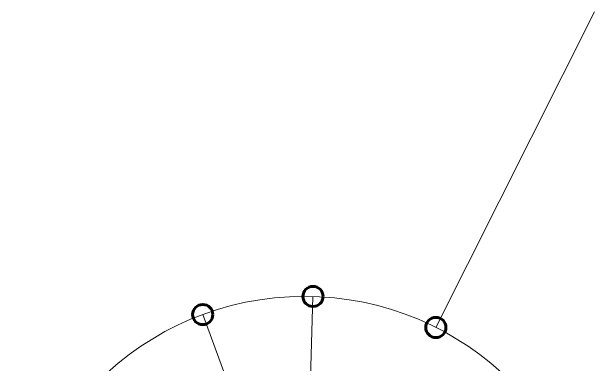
# Model space of a CAD drawing. Header units: millimetres. Extents: x -251276 to -64927, y -339544 to -199359.
# Drawn here: x -250484 to -244684, y -286096 to -282603 of the extents above; entities that cross this region are included whole.
import ezdxf

# ---------------------------------------------------------------- set-up
doc = ezdxf.new("R2010")
doc.units = ezdxf.units.MM
doc.layers.get('0').update_dxf_attribs({"color": 251, "lineweight": 15})

msp = doc.modelspace()

# ---------------------------------------------------------------- linework, layer by layer
msp.add_line((-246282.283, -285731.139), (-244711.704, -282603.316))
at = {"ltscale": 100}
for q in [(-247499.476, -285423.985), (-248591.505, -285603.543)]:
    msp.add_line((-247583.62, -288322.764), q, dxfattribs=at)
at = {"lineweight": 60}
for centre in [(-247499.476, -285423.985), (-248591.505, -285603.543), (-246282.283, -285731.139)]:
    msp.add_circle(centre, 100, dxfattribs=at)
at = {"ltscale": 100}
msp.add_circle((-247583.62, -288322.764), 2900, dxfattribs=at)

doc.saveas('drawing.dxf')
